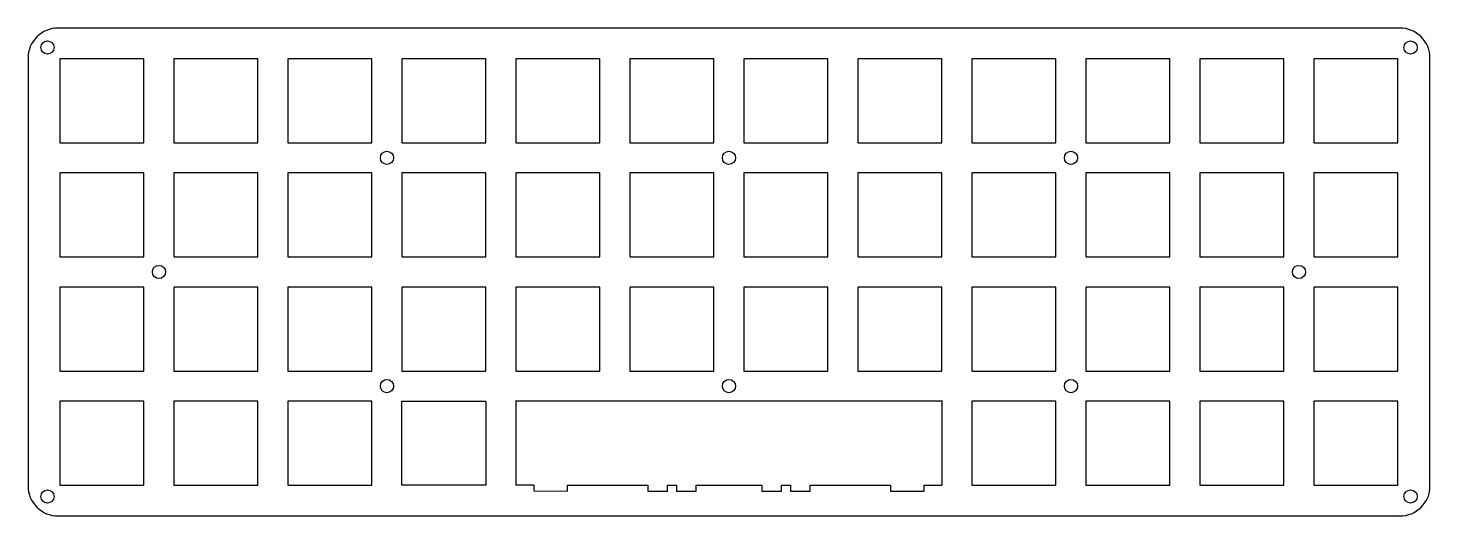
# Model space of a CAD drawing. Header units: millimetres. Extents: x -2 to 231, y -2 to 79.
import ezdxf

# ---------------------------------------------------------------- set-up
doc = ezdxf.new("R2010")
doc.units = ezdxf.units.MM
doc.layers.get('0').update_dxf_attribs({"linetype": 'CONTINUOUS'})

msp = doc.modelspace()

# ---------------------------------------------------------------- linework, layer by layer
for p, q in [((149.97, 16.86), (78.82, 16.86)), ((78.89, 16.86), (78.89, 2.86)), ((149.89, 16.86), (149.89, 2.86)), ((81.84, 2.86), (78.89, 2.86)), ((81.84, 2.86), (81.84, 1.89)), ((87.47, 2.86), (87.47, 2.86)), ((87.47, 1.88), (87.47, 2.86)), ((87.47, 2.86), (87.47, 2.86)), ((87.47, 2.86), (100.84, 2.86)), ((100.84, 2.86), (100.84, 1.88)), ((104.14, 2.86), (105.64, 2.85)), ((104.14, 2.86), (104.14, 2.86)), ((104.14, 1.88), (104.14, 2.86)), ((105.64, 2.85), (105.64, 1.88)), ((108.94, 1.88), (108.94, 2.86)), ((108.94, 2.86), (119.84, 2.86)), ((119.84, 2.86), (119.84, 1.88)), ((123.14, 1.88), (123.14, 2.86)), ((123.14, 2.86), (123.19, 2.86)), ((123.19, 2.86), (124.65, 2.86)), ((123.19, 2.86), (124.65, 2.86)), ((124.65, 2.86), (124.65, 1.88)), ((127.94, 1.88), (127.94, 2.86)), ((127.94, 2.86), (141.32, 2.86)), ((141.32, 2.86), (141.32, 1.88)), ((146.94, 1.88), (146.94, 2.86)), ((146.94, 2.86), (149.89, 2.86)), ((81.84, 1.89), (87.47, 1.88)), ((100.84, 1.88), (104.14, 1.88)), ((105.64, 1.88), (107.29, 1.88)), ((107.29, 1.88), (108.94, 1.88)), ((119.84, 1.88), (123.14, 1.88)), ((124.65, 1.88), (127.94, 1.88)), ((141.32, 1.88), (144.62, 1.88)), ((144.62, 1.88), (146.94, 1.88)), ((225.87, -2.19), (226.22, -2.27))]:
    msp.add_line(p, q)
msp.add_lwpolyline([(2.57, -2.27), (226.22, -2.27, 0.414214), (231.22, 2.73), (231.22, 73.98, 0.414214), (226.22, 78.98), (2.57, 78.98, 0.414214), (-2.43, 73.98), (-2.43, 2.73, 0.414214)], format="xyb", close=True)
for points in [[(16.89, 73.86), (2.89, 73.86), (2.89, 59.86), (16.89, 59.86)], [(21.89, 73.86), (21.89, 59.86), (35.89, 59.86), (35.89, 73.86)], [(40.89, 73.86), (40.89, 59.86), (54.89, 59.86), (54.89, 73.86)], [(73.89, 73.86), (59.89, 73.86), (59.89, 59.86), (73.89, 59.86)], [(78.89, 59.86), (92.89, 59.86), (92.89, 73.86), (78.89, 73.86)], [(97.89, 73.86), (97.89, 59.86), (111.89, 59.86), (111.89, 73.86)], [(130.89, 59.86), (130.89, 73.86), (116.89, 73.86), (116.89, 59.86)], [(135.89, 59.86), (149.89, 59.86), (149.89, 73.86), (135.89, 73.86)], [(154.89, 73.86), (154.89, 59.86), (168.89, 59.86), (168.89, 73.86)], [(173.89, 59.86), (187.89, 59.86), (187.89, 73.86), (173.89, 73.86)], [(206.89, 73.86), (192.89, 73.86), (192.89, 59.86), (206.89, 59.86)], [(225.89, 73.86), (211.89, 73.86), (211.89, 59.86), (225.89, 59.86)], [(2.89, 54.86), (2.89, 40.86), (16.89, 40.86), (16.89, 54.86)], [(21.89, 54.86), (21.89, 40.86), (35.89, 40.86), (35.89, 54.86)], [(54.89, 54.86), (40.89, 54.86), (40.89, 40.86), (54.89, 40.86)], [(59.89, 40.86), (73.89, 40.86), (73.89, 54.86), (59.89, 54.86)], [(78.89, 54.86), (78.89, 40.86), (92.89, 40.86), (92.89, 54.86)], [(111.89, 54.86), (97.89, 54.86), (97.89, 40.86), (111.89, 40.86)], [(130.89, 40.86), (130.89, 54.86), (116.89, 54.86), (116.89, 40.86)], [(149.89, 54.86), (135.89, 54.86), (135.89, 40.86), (149.89, 40.86)], [(168.89, 40.86), (168.89, 54.86), (154.89, 54.86), (154.89, 40.86)], [(187.89, 40.86), (187.89, 54.86), (173.89, 54.86), (173.89, 40.86)], [(192.89, 40.86), (206.89, 40.86), (206.89, 54.86), (192.89, 54.86)], [(211.89, 54.86), (211.89, 40.86), (225.89, 40.86), (225.89, 54.86)], [(2.89, 21.86), (16.89, 21.86), (16.89, 35.86), (2.89, 35.86)], [(21.89, 21.86), (35.89, 21.86), (35.89, 35.86), (21.89, 35.86)], [(54.89, 35.86), (40.89, 35.86), (40.89, 21.86), (54.89, 21.86)], [(59.89, 35.86), (59.89, 21.86), (73.89, 21.86), (73.89, 35.86)], [(92.89, 35.86), (78.89, 35.86), (78.89, 21.86), (92.89, 21.86)], [(97.89, 21.86), (111.89, 21.86), (111.89, 35.86), (97.89, 35.86)], [(130.89, 21.86), (130.89, 35.86), (116.89, 35.86), (116.89, 21.86)], [(135.89, 35.86), (135.89, 21.86), (149.89, 21.86), (149.89, 35.86)], [(168.89, 21.86), (168.89, 35.86), (154.89, 35.86), (154.89, 21.86)], [(187.89, 35.86), (173.89, 35.86), (173.89, 21.86), (187.89, 21.86)], [(206.89, 21.86), (206.89, 35.86), (192.89, 35.86), (192.89, 21.86)], [(211.89, 21.86), (225.89, 21.86), (225.89, 35.86), (211.89, 35.86)], [(2.89, 16.86), (2.89, 2.86), (16.89, 2.86), (16.89, 16.86)], [(21.89, 16.86), (21.89, 2.86), (35.89, 2.86), (35.89, 16.86)], [(54.89, 16.86), (40.89, 16.86), (40.89, 2.86), (54.89, 2.86)], [(68.67, 2.86), (68.42, 2.86), (65.12, 2.86), (59.89, 2.86), (59.89, 16.86), (73.89, 16.86), (73.89, 2.85), (72.34, 2.85)], [(168.89, 2.86), (168.89, 16.86), (154.89, 16.86), (154.89, 2.86)], [(187.89, 2.86), (187.89, 16.86), (173.89, 16.86), (173.89, 2.86)], [(192.89, 2.86), (206.89, 2.86), (206.89, 16.86), (192.89, 16.86)], [(225.89, 16.86), (211.89, 16.86), (211.89, 2.86), (225.89, 2.86)]]:
    msp.add_lwpolyline(points, close=True)
for centre in [(0.8, 75.75), (227.99, 75.75), (57.39, 57.36), (114.39, 57.36), (171.39, 57.36), (19.39, 38.36), (209.39, 38.36), (57.39, 19.36), (114.39, 19.36), (171.39, 19.36), (0.8, 0.97), (227.99, 0.97)]:
    msp.add_circle(centre, 1.1)

doc.saveas('drawing.dxf')
